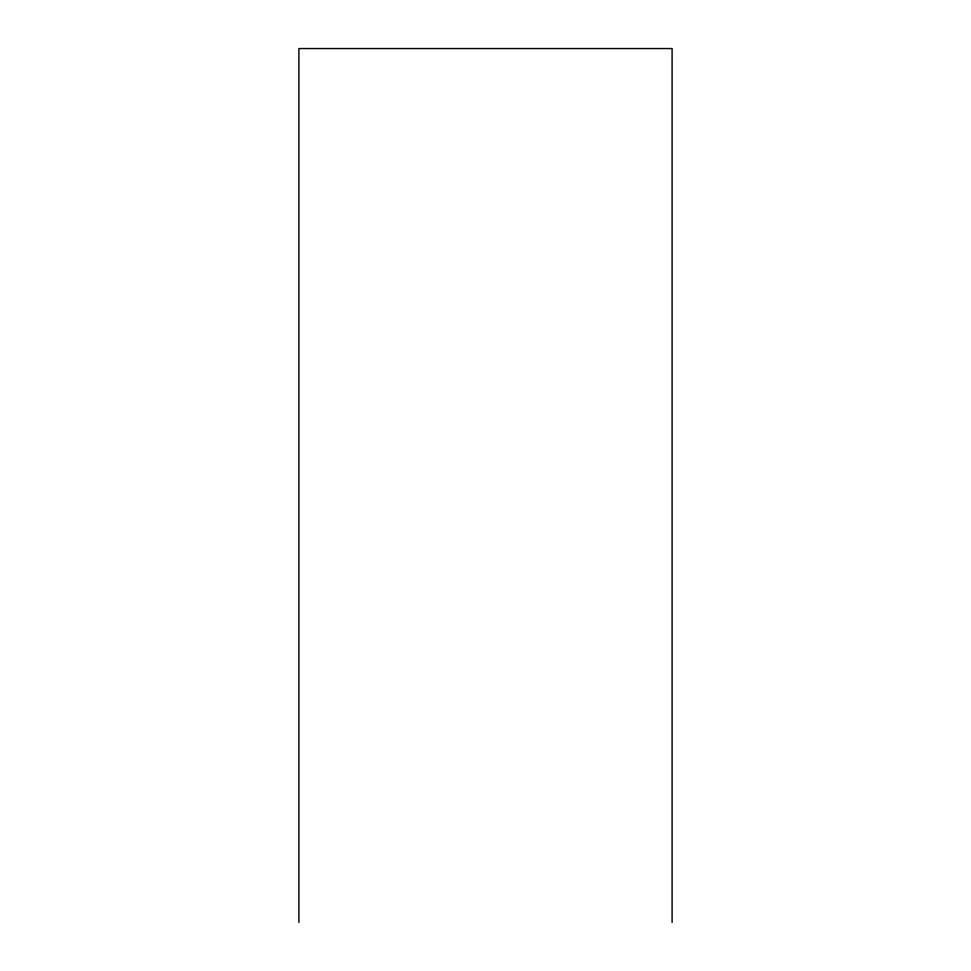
<?xml version="1.0" encoding="UTF-8"?>
<svg xmlns="http://www.w3.org/2000/svg" width="971" height="971" viewBox="0 0 971 971"><rect width="100%" height="100%" fill="white"/><g stroke="black" fill="none" stroke-linecap="round" stroke-linejoin="round"><path stroke-width="1.46" d="M672.102 922.45L672.102 48.55L298.898 48.55L298.898 922.45"/></g></svg>
